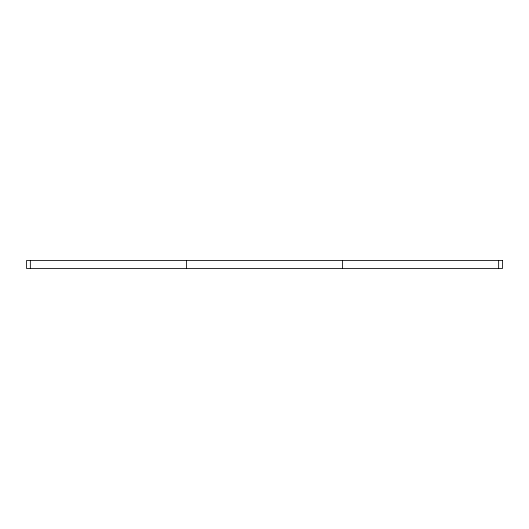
<?xml version="1.0" encoding="UTF-8"?>
<svg xmlns="http://www.w3.org/2000/svg" width="529" height="529" viewBox="0 0 529 529"><rect width="100%" height="100%" fill="white"/><g stroke="black" fill="none" stroke-linecap="round" stroke-linejoin="round"><path stroke-width="0.79" d="M498.649 260.599L498.649 268.401M342.547 260.599L342.547 268.401M186.453 260.599L186.453 268.401M30.351 260.599L30.351 268.401M502.55 260.599L26.45 260.599L26.45 268.401L502.55 268.401L502.55 260.599"/></g></svg>
